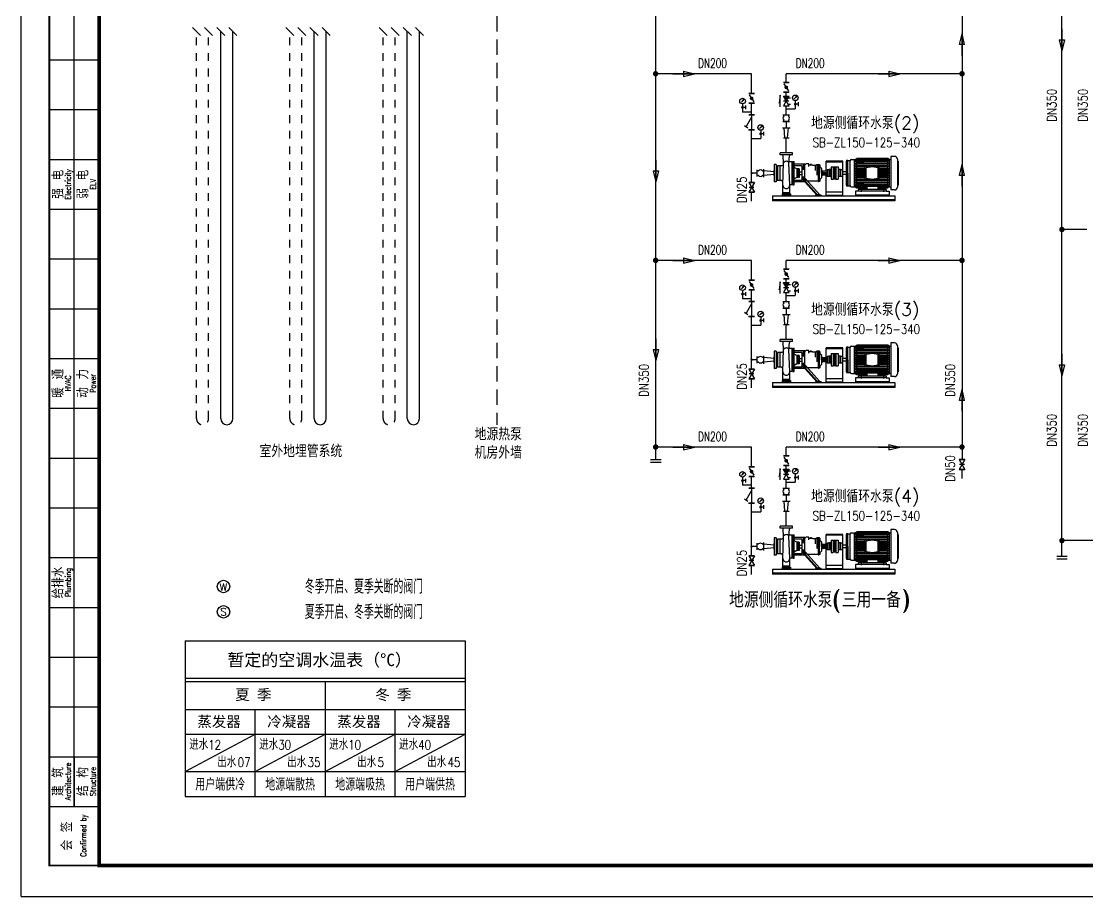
# Model space of a CAD drawing. Extents: x -345393 to -54719, y 203828 to 476815.
# Drawn here: x -345393 to -311102, y 269724 to 297863 of the extents above; entities that cross this region are included whole.
import ezdxf
from ezdxf.enums import TextEntityAlignment as Align

# ---------------------------------------------------------------- set-up
doc = ezdxf.new("R2010")
doc.units = 0
doc.header["$LTSCALE"] = 1000
doc.header["$MEASUREMENT"] = 0
for name, pattern in [('AUSGEZOGEN', [0]), ('CENTER', [2, 1.25, -0.25, 0.25, -0.25]), ('CONTINOUS', [0]), ('DASHED', [0.75, 0.5, -0.25]), ('STRICHLINIE4', [0.5, 0.25, -0.25])]:
    doc.linetypes.add(name, pattern=pattern)
doc.layers.get('0').update_dxf_attribs({"color": 252, "linetype": 'CONTINUOUS'})
doc.layers.get('Defpoints').update_dxf_attribs({"color": 252, "linetype": 'CONTINUOUS'})
for name, color, linetype in [('图框', 252, 'CONTINUOUS'), ('暖通-水-水阀', 3, 'CONTINUOUS'), ('暖通-水-管道-供水', 1, 'CONTINUOUS'), ('暖通-风-设备', 40, 'CONTINUOUS'), ('暖通-风-说明', 3, 'CONTINUOUS')]:
    doc.layers.add(name, color=color, linetype=linetype)
doc.styles.add('HZ', font='romans.shx', dxfattribs={"width": 0.7, "bigfont": 'tjhztxt.shx'})
doc.styles.add('HZ-ZG', font='romans.shx', dxfattribs={"width": 0.8, "bigfont": 'hzf.shx'})
doc.styles.add('HZHT', font='simhei.ttf')
doc.styles.add('ST', font='')
doc.styles.add('TKZ1', font='tjromant.shx', dxfattribs={"bigfont": 'tjhts.shx'})
doc.styles.add('TKZ2_tjkts.shx', font='tjromant.shx', dxfattribs={"bigfont": 'tjkts.shx'})
doc.styles.get('ST').set_extended_font_data('SimSun')

# ---------------------------------------------------------------- blocks, each defined once
blk = doc.blocks.new('箭头')
at = {"color": 3, "linetype": 'CONTINOUS'}
for p, q in [((-317, 0), (381, 0)), ((32, 84), (381, 0)), ((32, 84), (32, -84)), ((32, -84), (381, 0))]:
    blk.add_line(p, q, dxfattribs=at)
blk = doc.blocks.new('A$C3FDB32FF')
at = {"color": 3}
for p, q in [((638, 1543), (244, 1543)), ((244, 1475), (244, 1543)), ((638, 1475), (244, 1475)), ((353, 1226), (342, 1443)), ((524, 1226), (540, 1444)), ((573, 1475), (578, 1475)), ((638, 1475), (638, 1543)), ((3797, 1431), (3797, 351)), ((3923, 1431), (3797, 1431)), ((45, 1172), (45, 610)), ((112, 1172), (45, 1172)), ((112, 1172), (112, 610)), ((284, 1127), (157, 1127)), ((157, 1127), (157, 655)), ((245, 655), (245, 1127)), ((328, 505), (353, 1226)), ((554, 505), (524, 1226)), ((534, 1264), (627, 1264)), ((627, 518), (627, 1264)), ((627, 1264), (627, 518)), ((649, 518), (649, 1264)), ((649, 1264), (694, 1264)), ((694, 518), (694, 1264)), ((1037, 1175), (694, 1175)), ((925, 1130), (694, 1130)), ((784, 1026), (694, 1071)), ((947, 675), (947, 1108)), ((992, 994), (992, 1175)), ((1037, 607), (1037, 1175)), ((1037, 1175), (1070, 1175)), ((1155, 1193), (1070, 1193)), ((1070, 1175), (1070, 1193)), ((1161, 1106), (1161, 1187)), ((1287, 1142), (1167, 1142)), ((1203, 1164), (1203, 1142)), ((1245, 1166), (1209, 1166)), ((1215, 1164), (1215, 1142)), ((1239, 1164), (1239, 1142)), ((1251, 1164), (1251, 1142)), ((1368, 1133), (1298, 1133)), ((1414, 1160), (1368, 1133)), ((1368, 1133), (1368, 973)), ((1427, 1163), (1427, 823)), ((1462, 1163), (1427, 1163)), ((1467, 1162), (1467, 633)), ((1506, 1163), (1473, 1163)), ((1512, 1098), (1512, 1157)), ((1526, 1149), (1512, 1149)), ((1526, 1136), (1512, 1136)), ((1526, 1111), (1512, 1111)), ((1526, 1099), (1512, 1099)), ((1512, 1098), (1512, 891)), ((1580, 1031), (1512, 1098)), ((1529, 1106), (1529, 1142)), ((1878, 1089), (1878, 694)), ((1878, 1089), (1945, 1089)), ((1945, 1089), (1945, 694)), ((2036, 1080), (1945, 1080)), ((1991, 1080), (1991, 702)), ((2036, 1089), (2103, 1089)), ((2036, 1089), (2036, 694)), ((2103, 1089), (2103, 694)), ((2364, 1279), (2364, 503)), ((2364, 1279), (2381, 1279)), ((2381, 1305), (2381, 478)), ((2381, 1305), (2415, 1305)), ((2415, 891), (2415, 1305)), ((2415, 1296), (2492, 1296)), ((2491, 497), (2491, 1285)), ((2536, 1330), (2660, 1330)), ((2637, 452), (2637, 1330)), ((2660, 1330), (2710, 1364)), ((2660, 1318), (2710, 1345)), ((2660, 452), (2660, 1330)), ((2660, 1318), (2710, 1324)), ((2660, 1279), (2710, 1296)), ((2660, 1279), (2710, 1262)), ((3752, 1279), (2660, 1279)), ((2664, 1196), (2710, 1212)), ((3752, 1195), (2664, 1195)), ((2664, 1193), (2710, 1178)), ((2664, 1112), (2710, 1127)), ((3093, 1110), (2664, 1110)), ((2664, 1109), (2710, 1094)), ((2664, 1028), (2710, 1043)), ((2710, 1364), (2710, 1345)), ((3701, 1364), (2710, 1364)), ((2710, 1345), (2938, 1345)), ((2710, 1324), (2710, 1296)), ((3701, 1324), (2710, 1324)), ((3701, 1296), (2710, 1296)), ((2710, 1212), (2710, 1262)), ((2710, 1262), (2938, 1262)), ((3701, 1212), (2710, 1212)), ((2710, 1127), (2710, 1178)), ((3701, 1178), (2710, 1178)), ((3701, 1127), (2710, 1127)), ((2710, 1043), (2710, 1094)), ((2981, 1094), (2710, 1094)), ((2981, 1043), (2710, 1043)), ((3701, 1345), (2938, 1345)), ((3701, 1262), (2938, 1262)), ((3206, 1127), (2981, 1094)), ((2981, 689), (2981, 1094)), ((3211, 1094), (3014, 1065)), ((3014, 718), (3014, 1065)), ((3397, 1065), (3201, 1094)), ((3431, 1094), (3206, 1127)), ((3752, 1110), (3318, 1110)), ((3397, 718), (3397, 1065)), ((3431, 689), (3431, 1094)), ((3701, 1094), (3431, 1094)), ((3701, 1043), (3431, 1043)), ((3752, 1330), (3701, 1364)), ((3701, 1345), (3701, 1364)), ((3752, 1318), (3701, 1345)), ((3752, 1318), (3701, 1324)), ((3701, 1296), (3701, 1324)), ((3752, 1279), (3701, 1296)), ((3752, 1279), (3701, 1262)), ((3701, 1212), (3701, 1262)), ((3752, 1195), (3701, 1212)), ((3752, 1195), (3701, 1178)), ((3701, 1127), (3701, 1178)), ((3752, 1110), (3701, 1127)), ((3752, 1110), (3701, 1094)), ((3701, 1043), (3701, 1094)), ((3752, 1026), (3701, 1043)), ((3752, 1330), (3752, 452)), ((3752, 1330), (3797, 1330)), ((4013, 1341), (4013, 441)), ((4036, 1279), (4013, 1279)), ((4036, 1279), (4036, 503)), ((112, 1026), (157, 1026)), ((112, 914), (157, 914)), ((112, 869), (157, 869)), ((112, 756), (157, 756)), ((784, 756), (694, 711)), ((852, 1026), (784, 1026)), ((784, 1026), (784, 756)), ((852, 756), (784, 756)), ((807, 1026), (807, 756)), ((852, 1026), (852, 756)), ((852, 936), (947, 936)), ((852, 846), (947, 846)), ((992, 607), (992, 788)), ((1054, 708), (1054, 622)), ((1512, 681), (1512, 891)), ((1580, 752), (1514, 686)), ((1582, 891), (1582, 1026)), ((1582, 957), (1599, 957)), ((1582, 756), (1582, 891)), ((1582, 825), (1599, 825)), ((1599, 825), (1599, 957)), ((1599, 957), (1601, 955)), ((1599, 825), (1601, 828)), ((1601, 955), (1601, 828)), ((1752, 954), (1601, 954)), ((1752, 829), (1601, 829)), ((1620, 906), (1620, 877)), ((1752, 906), (1620, 906)), ((1620, 877), (1752, 877)), ((1803, 1000), (1752, 1000)), ((1752, 1000), (1752, 782)), ((1803, 782), (1752, 782)), ((1803, 1005), (1803, 778)), ((1852, 1005), (1803, 1005)), ((1852, 778), (1803, 778)), ((1852, 1005), (1852, 778)), ((1878, 1005), (1852, 1005)), ((1878, 778), (1852, 778)), ((1878, 694), (1945, 694)), ((2036, 702), (1945, 702)), ((2036, 694), (2103, 694)), ((2129, 1005), (2103, 1005)), ((2129, 778), (2103, 778)), ((2129, 1005), (2129, 778)), ((2178, 1005), (2129, 1005)), ((2178, 778), (2129, 778)), ((2178, 1005), (2178, 778)), ((2246, 1000), (2178, 1000)), ((2246, 782), (2178, 782)), ((2246, 1000), (2246, 782)), ((2364, 936), (2246, 936)), ((2364, 846), (2246, 846)), ((2415, 891), (2415, 478)), ((2660, 891), (2710, 908)), ((2660, 891), (2710, 874)), ((2660, 824), (2710, 840)), ((2660, 824), (2710, 807)), ((2981, 824), (2660, 824)), ((2660, 756), (2710, 773)), ((2660, 756), (2710, 739)), ((2981, 756), (2660, 756)), ((2660, 672), (2710, 689)), ((2981, 1026), (2664, 1026)), ((2664, 1025), (2710, 1009)), ((2664, 960), (2710, 975)), ((2981, 959), (2664, 959)), ((2664, 957), (2710, 942)), ((2710, 975), (2710, 1009)), ((2710, 975), (2710, 1009)), ((2981, 1009), (2710, 1009)), ((2981, 975), (2710, 975)), ((2710, 908), (2710, 942)), ((2981, 942), (2710, 942)), ((2710, 908), (2710, 908)), ((2981, 908), (2710, 908)), ((2710, 840), (2710, 874)), ((2981, 874), (2710, 874)), ((2981, 840), (2710, 840)), ((2710, 773), (2710, 807)), ((2981, 807), (2710, 807)), ((2710, 773), (2710, 773)), ((2981, 773), (2710, 773)), ((2710, 689), (2710, 739)), ((2981, 739), (2710, 739)), ((2981, 689), (2710, 689)), ((3206, 655), (2981, 689)), ((3211, 688), (3014, 718)), ((3397, 718), (3201, 688)), ((3431, 689), (3206, 655)), ((3752, 1026), (3431, 1026)), ((3701, 1009), (3431, 1009)), ((3701, 975), (3431, 975)), ((3752, 959), (3431, 959)), ((3701, 942), (3431, 942)), ((3701, 908), (3431, 908)), ((3701, 874), (3431, 874)), ((3701, 840), (3431, 840)), ((3752, 824), (3431, 824)), ((3701, 807), (3431, 807)), ((3701, 773), (3431, 773)), ((3752, 756), (3431, 756)), ((3701, 739), (3431, 739)), ((3701, 689), (3431, 689)), ((3752, 1026), (3701, 1009)), ((3701, 975), (3701, 1009)), ((3752, 959), (3701, 975)), ((3752, 959), (3701, 942)), ((3701, 908), (3701, 942)), ((3752, 891), (3701, 908)), ((3752, 891), (3701, 874)), ((3701, 840), (3701, 874)), ((3752, 824), (3701, 840)), ((3752, 824), (3701, 807)), ((3701, 773), (3701, 807)), ((3752, 756), (3701, 773)), ((3752, 756), (3701, 739)), ((3701, 689), (3701, 739)), ((3752, 672), (3701, 689)), ((112, 610), (45, 610)), ((263, 655), (157, 655)), ((328, 225), (328, 499)), ((627, 518), (554, 518)), ((554, 225), (554, 494)), ((649, 518), (694, 518)), ((925, 652), (694, 652)), ((1037, 607), (694, 607)), ((1462, 631), (1123, 631)), ((1467, 646), (1467, 625)), ((1506, 619), (1473, 619)), ((1526, 683), (1512, 683)), ((1512, 681), (1512, 625)), ((1526, 670), (1512, 670)), ((1526, 645), (1512, 645)), ((1526, 633), (1512, 633)), ((1529, 660), (1529, 676)), ((1529, 640), (1529, 656)), ((2364, 503), (2381, 503)), ((2381, 478), (2415, 478)), ((2415, 486), (2492, 486)), ((2536, 452), (2660, 452)), ((2637, 452), (2660, 452)), ((2660, 452), (2637, 452)), ((2660, 672), (2710, 655)), ((3093, 672), (2660, 672)), ((2660, 587), (2710, 604)), ((2660, 587), (2710, 570)), ((3752, 587), (2660, 587)), ((2660, 503), (2710, 520)), ((2660, 503), (2710, 486)), ((3752, 503), (2660, 503)), ((2660, 475), (2710, 459)), ((2660, 464), (2710, 459)), ((2660, 464), (2710, 437)), ((2660, 452), (2710, 419)), ((2710, 604), (2710, 655)), ((3701, 655), (2710, 655)), ((3701, 604), (2710, 604)), ((2710, 520), (2710, 570)), ((2710, 570), (2938, 570)), ((3701, 520), (2710, 520)), ((2710, 486), (2710, 459)), ((2710, 486), (3701, 486)), ((3701, 486), (2710, 486)), ((2710, 459), (3026, 459)), ((2710, 437), (2710, 419)), ((2710, 437), (3026, 437)), ((2710, 419), (3026, 419)), ((2756, 360), (2756, 315)), ((3656, 360), (2756, 360)), ((3026, 419), (2891, 360)), ((3701, 570), (2938, 570)), ((3026, 464), (3026, 395)), ((3386, 464), (3026, 464)), ((3752, 672), (3318, 672)), ((3386, 464), (3386, 395)), ((3386, 459), (3701, 459)), ((3701, 437), (3386, 437)), ((3521, 360), (3386, 419)), ((3386, 419), (3701, 419)), ((3656, 360), (3656, 315)), ((3752, 672), (3701, 655)), ((3701, 604), (3701, 655)), ((3752, 587), (3701, 604)), ((3752, 587), (3701, 570)), ((3701, 520), (3701, 570)), ((3752, 503), (3701, 520)), ((3752, 503), (3701, 486)), ((3701, 459), (3701, 486)), ((3701, 459), (3701, 486)), ((3752, 464), (3701, 437)), ((3752, 464), (3701, 459)), ((3752, 452), (3701, 419)), ((3701, 419), (3701, 437)), ((3752, 452), (3797, 452)), ((3923, 351), (3797, 351)), ((4013, 503), (4036, 503)), ((0, 157), (3926, 157)), ((306, 225), (306, 157)), ((306, 225), (576, 225)), ((306, 180), (441, 180)), ((328, 270), (554, 270)), ((576, 180), (441, 180)), ((576, 225), (576, 157)), ((1378, 180), (1378, 157)), ((1558, 180), (1378, 180)), ((1435, 199), (1512, 199)), ((1512, 199), (1512, 180)), ((1558, 180), (1558, 157)), ((1721, 293), (2261, 293)), ((1721, 180), (2261, 180)), ((3656, 315), (2756, 315))]:
    blk.add_line(p, q, dxfattribs=at)
at = {"color": 3, "linetype": 'Continuous'}
for p, q in [((1721, 954), (1721, 1271)), ((2261, 1271), (1721, 1271)), ((2261, 1248), (1721, 1248)), ((2261, 936), (2261, 1271)), ((1054, 708), (1037, 708)), ((1512, 199), (1054, 708)), ((1721, 157), (1721, 829)), ((2261, 157), (2261, 846)), ((1422, 180), (1037, 607)), ((1435, 199), (1054, 622)), ((0, 157), (0, 0)), ((3926, 34), (0, 34)), ((3926, 0), (0, 0)), ((2756, 315), (2666, 315)), ((2666, 315), (2666, 157)), ((3746, 180), (2666, 180)), ((3656, 315), (3746, 315)), ((3746, 315), (3746, 157)), ((3926, 157), (3926, 0))]:
    blk.add_line(p, q, dxfattribs=at)
at = {"color": 3, "linetype": 'CENTER'}
for p, q in [((2846, 383), (2846, 293)), ((3566, 383), (3566, 293))]:
    blk.add_line(p, q, dxfattribs=at)
at = {"color": 3}
for centre, radius, start, end in [((308, 1442), 33.8, 2.861, 90), ((573, 1442), 33.8, 90, 175.7275), ((3923, 1341), 90, 0, 90), ((438, 1168), 104, 34.4039, 145.5961), ((925, 1108), 22.5, 360, 90), ((1155, 1187), 6.07, 0, 90), ((1167, 1148), 6.07, 180, 270), ((1209, 1157), 8.88, 47.4909, 132.5091), ((1227, 1134), 32, 67.9484, 112.0516), ((1245, 1157), 8.91, 47.672, 132.328), ((1287, 1136), 6.07, 14.6649, 90), ((1298, 1139), 6.07, 194.6649, 270), ((1427, 1138), 25.7, 90, 120), ((1462, 1157), 6.07, 44.8577, 90), ((1473, 1157), 6.07, 90, 180), ((1506, 1157), 6.07, 0, 90), ((1520, 1142), 9.19, 317.252, 42.748), ((1496, 1124), 33.1, 337.833, 22.167), ((1520, 1105), 9.22, 317.4117, 42.5883), ((1576, 1026), 6.07, 0, 45), ((2536, 1285), 45, 90, 180), ((1576, 756), 6.07, 315, 0), ((1576, 756), 6.07, 315, 0), ((441, 506), 113, 180.3903, 217.3872), ((441, 506), 113, 217.3872, 322.6128), ((441, 506), 113, 322.6128, 359.6097), ((925, 675), 22.5, 270, 360), ((1462, 637), 6.07, 270, 315.1423), ((1473, 625), 6.07, 180, 270), ((1506, 625), 6.07, 270, 0), ((1518, 681), 6.07, 135, 180), ((1520, 677), 9.19, 317.252, 42.748), ((1496, 658), 33.1, 337.833, 22.167), ((1520, 639), 9.22, 317.4117, 42.5883), ((2536, 497), 45, 180, 270), ((3923, 441), 90, 270, 0)]:
    blk.add_arc(centre, radius, start, end, dxfattribs=at)
at = {"color": 3, "linetype": 'Continuous'}
for centre, start, end in [((284, 1195), 270, 358.0103), ((263, 587), 358.0103, 90)]:
    blk.add_arc(centre, 67.5, start, end, dxfattribs=at)
blk = doc.blocks.new('蝶阀150-2')
for p, q in [((-130, 75), (-130, -75)), ((94, 63), (-94, -63)), ((130, 75), (130, -75))]:
    blk.add_line(p, q)
at = {"const_width": 49.7}
blk.add_lwpolyline([(-25, -1, 1), (25, -1, 1)], format="xyb", close=True, dxfattribs=at)
blk = doc.blocks.new('橡胶软接头150')
for p, q in [((0, -90), (0, 90)), ((21, 60), (0, 60)), ((158, 60), (180, 60)), ((180, -90), (180, 90)), ((21, -60), (0, -60)), ((158, -60), (180, -60))]:
    blk.add_line(p, q)
for centre, radius, start, end in [((21, 83), 22.5, 270, 310.5421), ((90, 3), 82.9, 49.4579, 130.5421), ((158, 83), 22.5, 229.4579, 270), ((21, -83), 22.5, 49.4579, 90), ((90, -3), 82.9, 229.4579, 310.5421), ((158, -83), 22.5, 90, 130.5421)]:
    blk.add_arc(centre, radius, start, end)
blk = doc.blocks.new('变径管150')
for p, q in [((-106, 269), (106, 269)), ((-75, 0), (75, 0)), ((-36, 0), (-61, 269)), ((36, 0), (61, 269))]:
    blk.add_line(p, q)
blk = doc.blocks.new('压力表150')
for p, q in [((-32, 264), (-5, 291)), ((-5, 291), (37, 332)), ((37, 332), (2, 311, -2160)), ((37, 332), (16, 298, -2160)), ((86, 125), (-18, 125)), ((0, 219), (0, 117)), ((0, 112), (0, 0)), ((86, 75), (86, 175))]:
    blk.add_line(p, q)
at = {"const_width": 37.5}
blk.add_lwpolyline([(-19, 125, 1), (19, 125, 1)], format="xyb", close=True, dxfattribs=at)
blk.add_circle((0, 294), 75)
for start, end in [(90, 270), (270, 90)]:
    blk.add_arc((0, 125), 18.8, start, end)
blk = doc.blocks.new('调节止回阀150')
at = {"linetype": 'Continuous'}
h = blk.add_hatch(dxfattribs=at)
h.set_pattern_fill('ANSI37', color=256, scale=0.530035, style=0)
h.set_pattern_definition([(45, (-34164.920464, -47847.3479), (-0.04684894752, 0.04684894752), []), (135, (-34164.920464, -47847.3479), (-0.04684894752, -0.04684894752), [])])
h.paths.add_polyline_path([(0, 0), (0, -1), (129, -75), (129, 75)])
for p, q in [((129, -75), (-131, 75)), ((129, 75), (-131, -75)), ((-131, 75), (-131, -75)), ((0, 75), (0, -75)), ((129, 75), (129, -75)), ((-86, -50), (-86, -117)), ((84, -50), (84, -117))]:
    blk.add_line(p, q)
blk.add_lwpolyline([(-157, 164), (152, 164), (-66, 186), (-2, 164)])
blk = doc.blocks.new('闸阀150')
for p, q in [((130, 75), (-130, -75)), ((130, -75), (-130, 75)), ((-130, 75), (-130, -75)), ((0, -63), (0, 63)), ((130, 75), (130, -75))]:
    blk.add_line(p, q)
blk = doc.blocks.new('TJAD_TK_A1')
for p, q in [((517.38, 385.45), (517.38, 641.45)), ((509.38, 625.45), (525.38, 625.45)), ((509.38, 609.45), (525.38, 609.45)), ((509.38, 593.45), (525.38, 593.45)), ((509.38, 577.45), (525.38, 577.45)), ((509.38, 561.45), (525.38, 561.45)), ((509.38, 545.45), (525.38, 545.45)), ((509.38, 529.45), (525.38, 529.45)), ((509.38, 513.45), (525.38, 513.45)), ((509.38, 497.45), (525.38, 497.45)), ((509.38, 481.45), (525.38, 481.45)), ((509.38, 465.45), (525.38, 465.45)), ((509.38, 449.45), (525.38, 449.45)), ((509.38, 433.45), (525.38, 433.45)), ((509.38, 417.45), (525.38, 417.45)), ((509.38, 401.45), (525.38, 401.45)), ((517.38, 401.45), (517.38, 385.45)), ((509.38, 385.45), (525.38, 385.45))]:
    blk.add_line(p, q)
at = {"layer": '图框'}
for q in [(500.38, 950.45), (1341.38, 356.45)]:
    blk.add_line((500.38, 356.45), q, dxfattribs=at)
at = {"layer": '图框', "const_width": 1.2}
blk.add_lwpolyline([(1331.38, 940.45), (525.38, 940.45), (525.38, 366.45), (1331.38, 366.45)], close=True, dxfattribs=at)
at = {"layer": '图框', "const_width": 0.6}
blk.add_lwpolyline([(525.38, 366.45), (509.38, 366.45), (509.38, 641.45), (525.38, 641.45)], dxfattribs=at)
at = {"style": 'TKZ2_tjkts.shx'}
for s, p in [('强 电', (512.17, 585.45)), ('弱 电', (520.17, 585.45)), ('暖 通', (512.17, 521.45)), ('动 力', (520.17, 521.45)), ('给排水', (512.17, 457.45)), ('建 筑', (512.17, 393.45)), ('结 构', (520.17, 393.45)), ('会 签', (515, 375.95))]:
    blk.add_text(s, height=3.6, rotation=90, dxfattribs=at).set_placement(p, align=Align.MIDDLE_CENTER)
at = {"style": 'TKZ2_tjkts.shx', "width": 0.8}
for s, p in [('Electricity', (515.4, 585.45)), ('ELV', (523.4, 585.45)), ('HVAC', (515.4, 521.45)), ('Power', (523.4, 521.45)), ('Plumbing', (515.4, 457.45)), ('Architecture', (515.4, 393.45)), ('Structure', (523.4, 393.45)), ('Confirmed by', (520.33, 376.06))]:
    blk.add_text(s, height=1.8, rotation=90, dxfattribs=at).set_placement(p, align=Align.MIDDLE_CENTER)
blk = doc.blocks.new('Y型除污器150')
for p, q in [((0, -75), (0, 75)), ((0, 0), (400, 0)), ((62, 0), (315, -146)), ((400, -79), (400, 77)), ((285, -193), (344, -100))]:
    blk.add_line(p, q)

msp = doc.modelspace()

# ---------------------------------------------------------------- linework, layer by layer
at = {"layer": 'Defpoints'}
for points in [[(-270292.68322, 328124.43019), (-342892.68322, 328124.43019), (-342892.68322, 270724.43019), (-270292.68322, 270724.43019)], [(-342892.68322, 328124.43019), (-270292.68322, 328124.43019), (-270292.68322, 270724.43019), (-342892.68322, 270724.43019)]]:
    msp.add_lwpolyline(points, close=True, dxfattribs=at)
at = {"layer": '暖通-水-水阀'}
for p, q in [((-320706.28763, 295893.43617), (-320886.22506, 295893.43617)), ((-321818.63107, 295542.16543), (-321998.5685, 295542.16543)), ((-320706.28763, 295581.7754), (-320886.22506, 295581.7754)), ((-320886.22506, 295462.22004), (-320706.28763, 295462.22004)), ((-321908.59978, 294947.49523), (-322200.24159, 294947.49523)), ((-321818.63107, 295230.50466), (-321998.5685, 295230.50466)), ((-320886.22506, 295150.55926), (-320706.28763, 295150.55926)), ((-320796.25635, 295049.8182), (-320504.61454, 295049.8182)), ((-321818.57469, 294855.82857), (-321998.62488, 294855.82857)), ((-320904.10388, 294857.65576), (-320688.40881, 294857.65576)), ((-320688.40881, 294641.51775), (-320904.10388, 294641.51775)), ((-321815.69629, 294376.07837), (-322002.94244, 294376.07837)), ((-320919.38712, 294440.77668), (-320665.98274, 294440.77668)), ((-321908.59978, 294097.7381), (-321616.95798, 294097.7381)), ((-320882.88432, 294118.14341), (-320702.52267, 294118.14341)), ((-321818.63107, 292682.22616), (-321998.5685, 292682.22616)), ((-321818.63107, 292370.56539), (-321998.5685, 292370.56539)), ((-320706.28763, 289893.43617), (-320886.22506, 289893.43617)), ((-321818.63107, 289542.16543), (-321998.5685, 289542.16543)), ((-320706.28763, 289581.7754), (-320886.22506, 289581.7754)), ((-320886.22506, 289462.22004), (-320706.28763, 289462.22004)), ((-321818.63107, 289230.50466), (-321998.5685, 289230.50466)), ((-320886.22506, 289150.55926), (-320706.28763, 289150.55926)), ((-321908.59978, 288947.49523), (-322200.24159, 288947.49523)), ((-321818.57469, 288855.82857), (-321998.62488, 288855.82857)), ((-320904.10388, 288857.65576), (-320688.40881, 288857.65576)), ((-320796.25635, 289049.8182), (-320504.61454, 289049.8182)), ((-320919.38712, 288440.77668), (-320665.98274, 288440.77668)), ((-320688.40881, 288641.51775), (-320904.10388, 288641.51775)), ((-321815.69629, 288376.07837), (-322002.94244, 288376.07837)), ((-321908.59978, 288097.7381), (-321616.95798, 288097.7381)), ((-320882.88432, 288118.14341), (-320702.52267, 288118.14341)), ((-321818.63107, 286682.22616), (-321998.5685, 286682.22616)), ((-321818.63107, 286370.56539), (-321998.5685, 286370.56539)), ((-325161.57327, 283772.94705), (-324822.29296, 283772.94705)), ((-325161.57327, 283689.61371), (-324822.29296, 283689.61371)), ((-320706.28763, 283893.43617), (-320886.22506, 283893.43617)), ((-315052.63879, 283772.94705), (-315232.57623, 283772.94705)), ((-321818.63107, 283542.16543), (-321998.5685, 283542.16543)), ((-320706.28763, 283581.7754), (-320886.22506, 283581.7754)), ((-320886.22506, 283462.22004), (-320706.28763, 283462.22004)), ((-315052.63879, 283461.28627), (-315232.57623, 283461.28627)), ((-321908.59978, 282947.49523), (-322200.24159, 282947.49523)), ((-321818.63107, 283230.50466), (-321998.5685, 283230.50466)), ((-320886.22506, 283150.55926), (-320706.28763, 283150.55926)), ((-320796.25635, 283049.8182), (-320504.61454, 283049.8182)), ((-321818.57469, 282855.82857), (-321998.62488, 282855.82857)), ((-320904.10388, 282857.65576), (-320688.40881, 282857.65576)), ((-320688.40881, 282641.51775), (-320904.10388, 282641.51775)), ((-321815.69629, 282376.07837), (-322002.94244, 282376.07837)), ((-320919.38712, 282440.77668), (-320665.98274, 282440.77668)), ((-321908.59978, 282097.7381), (-321616.95798, 282097.7381)), ((-320882.88432, 282118.14341), (-320702.52267, 282118.14341)), ((-321818.63107, 280682.22616), (-321998.5685, 280682.22616)), ((-312095.40833, 280671.61415), (-311756.12801, 280671.61415)), ((-312095.40833, 280588.28082), (-311756.12801, 280588.28082)), ((-321818.63107, 280370.56539), (-321998.5685, 280370.56539))]:
    msp.add_line(p, q, dxfattribs=at)
at = {"layer": '暖通-水-管道-供水', "color": 3, "linetype": 'DASHED'}
msp.add_line((-330106.55521, 318282.00061), (-330106.55521, 284893.02776), dxfattribs=at)
at = {"layer": '暖通-水-管道-供水'}
for p, q in [((-324991.93312, 283772.94705), (-324991.93312, 313177.57887)), ((-315142.60751, 309891.85105), (-315142.60751, 283772.94705)), ((-311929.32102, 280671.61415), (-311929.32102, 307991.85105)), ((-321912.15263, 296177.57887), (-324995.48596, 296177.57887)), ((-321912.15263, 295542.16543), (-321912.15263, 296177.57887)), ((-320792.7035, 295893.43617), (-320792.7035, 296177.57887)), ((-315142.60751, 296177.57887), (-320792.7035, 296177.57887)), ((-320796.25635, 295453.5628), (-320796.25635, 295581.7754)), ((-321908.59978, 294855.82857), (-321908.59978, 295230.50466)), ((-320796.25635, 294857.65576), (-320796.25635, 295150.55926)), ((-320796.25635, 294641.51775), (-320796.25635, 294440.77668)), ((-321908.59978, 292982.9644), (-321908.59978, 294376.07837)), ((-320792.7035, 293634.81007), (-320792.7035, 294118.14341)), ((-321727.37107, 292982.9644), (-321908.59978, 292982.9644)), ((-321912.15263, 290177.57887), (-324995.48596, 290177.57887)), ((-321912.15263, 289542.16543), (-321912.15263, 290177.57887)), ((-320792.7035, 289893.43617), (-320792.7035, 290177.57887)), ((-315142.60751, 290177.57887), (-320792.7035, 290177.57887)), ((-320796.25635, 289453.5628), (-320796.25635, 289581.7754)), ((-321908.59978, 288855.82857), (-321908.59978, 289230.50466)), ((-320796.25635, 288857.65576), (-320796.25635, 289150.55926)), ((-320796.25635, 288641.51775), (-320796.25635, 288440.77668)), ((-321908.59978, 286982.9644), (-321908.59978, 288376.07837)), ((-320792.7035, 287634.81007), (-320792.7035, 288118.14341)), ((-321727.37107, 286982.9644), (-321908.59978, 286982.9644)), ((-321912.15263, 284177.57887), (-324995.48596, 284177.57887)), ((-321912.15263, 283542.16543), (-321912.15263, 284177.57887)), ((-320792.7035, 283893.43617), (-320792.7035, 284177.57887)), ((-315142.60751, 284177.57887), (-320792.7035, 284177.57887)), ((-320796.25635, 283453.5628), (-320796.25635, 283581.7754)), ((-321908.59978, 282855.82857), (-321908.59978, 283230.50466)), ((-320796.25635, 282857.65576), (-320796.25635, 283150.55926)), ((-320796.25635, 282641.51775), (-320796.25635, 282440.77668)), ((-321908.59978, 280982.9644), (-321908.59978, 282376.07837)), ((-320792.7035, 281634.81007), (-320792.7035, 282118.14341)), ((-321727.37107, 280982.9644), (-321908.59978, 280982.9644))]:
    msp.add_line(p, q, dxfattribs=at)
at = {"layer": '暖通-水-管道-供水', "color": 3, "linetype": 'AUSGEZOGEN'}
for p, q in [((-339890.14913, 297664.47591), (-339630.46852, 297404.79531)), ((-339500.14913, 297664.47591), (-339240.46852, 297404.79531)), ((-339110.14913, 297664.47591), (-338850.46852, 297404.79531)), ((-338720.14913, 297664.47591), (-338460.46852, 297404.79531)), ((-336890.14913, 297664.47591), (-336630.46852, 297404.79531)), ((-336500.14913, 297664.47591), (-336240.46852, 297404.79531)), ((-336110.14913, 297664.47591), (-335850.46852, 297404.79531)), ((-335720.14913, 297664.47591), (-335460.46852, 297404.79531)), ((-333890.14913, 297664.47591), (-333630.46852, 297404.79531)), ((-333500.14913, 297664.47591), (-333240.46852, 297404.79531)), ((-333110.14913, 297664.47591), (-332850.46852, 297404.79531)), ((-332720.14913, 297664.47591), (-332460.46852, 297404.79531))]:
    msp.add_line(p, q, dxfattribs=at)
at = {"layer": '暖通-水-管道-供水', "color": 6, "linetype": 'STRICHLINIE4'}
for p, q in [((-339760.30883, 285092.05722), (-339760.30883, 297534.63561)), ((-339370.30883, 285092.05722), (-339370.30883, 297534.63561)), ((-336760.30883, 285092.05722), (-336760.30883, 297534.63561)), ((-336370.30883, 285092.05722), (-336370.30883, 297534.63561)), ((-333760.30883, 285092.05722), (-333760.30883, 297534.63561)), ((-333370.30883, 285092.05722), (-333370.30883, 297534.63561))]:
    msp.add_line(p, q, dxfattribs=at)
at = {"layer": '暖通-水-管道-供水', "color": 6, "linetype": 'AUSGEZOGEN'}
for p, q in [((-338980.30883, 285092.05722), (-338980.30883, 297534.63561)), ((-338590.30883, 285092.05722), (-338590.30883, 297534.63561)), ((-335980.30883, 285092.05722), (-335980.30883, 297534.63561)), ((-335590.30883, 285092.05722), (-335590.30883, 297534.63561)), ((-332980.30883, 285092.05722), (-332980.30883, 297534.63561)), ((-332590.30883, 285092.05722), (-332590.30883, 297534.63561))]:
    msp.add_line(p, q, dxfattribs=at)
at = {"layer": '暖通-水-管道-供水', "linetype": 'Continuous'}
for p, q in [((-321908.59978, 292682.22616), (-321908.59978, 292982.9644)), ((-321908.59978, 292080.74968), (-321908.59978, 292370.56539)), ((-311129.65435, 291171.61415), (-311929.32102, 291171.61415)), ((-321908.59978, 286682.22616), (-321908.59978, 286982.9644)), ((-321908.59978, 286080.74968), (-321908.59978, 286370.56539)), ((-315142.60751, 283171.47057), (-315142.60751, 283461.28627)), ((-321908.59978, 280682.22616), (-321908.59978, 280982.9644)), ((-308027.53173, 281171.61415), (-311929.32102, 281171.61415)), ((-321908.59978, 280080.74968), (-321908.59978, 280370.56539))]:
    msp.add_line(p, q, dxfattribs=at)
at = {"layer": '暖通-水-管道-供水', "const_width": 87.5}
for points in [[(-324951.73596, 296177.57887, -1), (-325039.23596, 296177.57887, -1)], [(-315098.85751, 296177.57887, -1), (-315186.35751, 296177.57887, -1)], [(-311972.69759, 291171.61415, 1), (-311885.19759, 291171.61415, 1)], [(-324951.73596, 290177.57887, -1), (-325039.23596, 290177.57887, -1)], [(-315098.85751, 290177.57887, -1), (-315186.35751, 290177.57887, -1)], [(-324951.73596, 284177.57887, -1), (-325039.23596, 284177.57887, -1)], [(-315098.85751, 284177.57887, -1), (-315186.35751, 284177.57887, -1)], [(-311973.07102, 281171.61415, 1), (-311885.57102, 281171.61415, 1)]]:
    msp.add_lwpolyline(points, format="xyb", close=True, dxfattribs=at)
at = {"layer": '暖通-水-管道-供水', "linetype": 'Continuous', "const_width": 37.5, "flags": 128}
for points in [[(-321927.34978, 292982.9644, 1), (-321889.84978, 292982.9644, 1)], [(-321927.34978, 286982.9644, 1), (-321889.84978, 286982.9644, 1)], [(-321927.34978, 280982.9644, 1), (-321889.84978, 280982.9644, 1)]]:
    msp.add_lwpolyline(points, format="xyb", close=True, dxfattribs=at)
at = {"layer": '暖通-水-管道-供水', "color": 6, "linetype": 'STRICHLINIE4'}
for centre in [(-339565.30883, 285092.05722), (-336565.30883, 285092.05722), (-333565.30883, 285092.05722)]:
    msp.add_arc(centre, 195, 180, 0, dxfattribs=at)
at = {"layer": '暖通-水-管道-供水', "color": 6, "linetype": 'AUSGEZOGEN'}
for centre in [(-338785.30883, 285092.05722), (-335785.30883, 285092.05722), (-332785.30883, 285092.05722)]:
    msp.add_arc(centre, 195, 180, 0, dxfattribs=at)
at = {"layer": '暖通-风-说明', "color": 4}
for p, q in [((-340122.34957, 277944.86021), (-331122.34957, 277944.86021)), ((-340122.34957, 277944.86021), (-340122.34957, 272944.86021)), ((-331122.34957, 277944.86021), (-331122.34957, 272944.86021)), ((-340122.34957, 272944.86021), (-331122.34957, 272944.86021))]:
    msp.add_line(p, q, dxfattribs=at)
at = {"layer": '暖通-风-说明'}
for p, q in [((-340122.34957, 276744.86021), (-331122.34957, 276744.86021)), ((-340122.34957, 275744.86021), (-331122.34957, 275744.86021)), ((-337872.34957, 272944.86021), (-337872.34957, 275744.86021)), ((-333372.34957, 272944.86021), (-333372.34957, 275744.86021)), ((-340122.34957, 274944.86021), (-331122.34957, 274944.86021)), ((-340122.34957, 273744.86021), (-337872.34957, 274944.86021)), ((-337872.34957, 273744.86021), (-335622.34957, 274944.86021)), ((-335622.34957, 273744.86021), (-333372.34957, 274944.86021)), ((-333372.34957, 273744.86021), (-331122.34957, 274944.86021)), ((-340122.34957, 273744.86021), (-331122.34957, 273744.86021))]:
    msp.add_line(p, q, dxfattribs=at)
at = {"layer": '暖通-风-说明', "color": 2}
for p, q in [((-340122.34957, 276644.86021), (-331122.34957, 276644.86021)), ((-335622.34957, 276644.86021), (-335622.34957, 272944.86021))]:
    msp.add_line(p, q, dxfattribs=at)
for centre in [(-338892.87811, 279693.27712), (-338892.87811, 278878.95712)]:
    msp.add_circle(centre, 200, dxfattribs=at)

# ---------------------------------------------------------------- block references
at = {"layer": '图框', "xscale": 100, "yscale": 100, "zscale": 100}
msp.add_blockref('TJAD_TK_A1', (-395430.59915, 234079.50949), dxfattribs=at)
at = {"layer": '暖通-水-水阀', "xscale": -1}
for p, rotation in [((-315142.60751, 297081.87218), 270), ((-311929.32102, 297300.21722), 90), ((-324991.93312, 293085.62263), 90), ((-315142.60751, 292878.38945), 270), ((-324991.93312, 287341.48477), 90), ((-311929.32102, 286853.3436), 90), ((-315142.60751, 285643.30403), 270)]:
    msp.add_blockref('箭头', p, dxfattribs=dict(at, rotation=rotation))
at = {"layer": '暖通-水-水阀'}
for p in [(-324126.7836, 296177.57887), (-317522.8029, 296177.57887), (-324126.7836, 290177.57887), (-317522.8029, 290177.57887), (-324126.7836, 284177.57887), (-317522.8029, 284177.57887)]:
    msp.add_blockref('箭头', p, dxfattribs=at)
at = {"layer": '暖通-水-水阀', "xscale": 1.199999999953434, "yscale": 1.199999999953434, "zscale": 1.2}
for name, p, rotation in [('蝶阀150-2', (-320796.38602, 295737.69301), 90), ('蝶阀150-2', (-321908.72946, 295386.42227), 90), ('调节止回阀150', (-320796.80996, 295307.34854), 90), ('Y型除污器150', (-321908.59978, 294855.82857), 270), ('橡胶软接头150', (-320796.25635, 294857.65576), 270), ('变径管150', (-321188.59978, 292982.9644), 90), ('闸阀150', (-321908.59978, 292526.39577), 90), ('蝶阀150-2', (-320796.38602, 289737.69301), 90), ('蝶阀150-2', (-321908.72946, 289386.42227), 90), ('调节止回阀150', (-320796.80996, 289307.34854), 90), ('Y型除污器150', (-321908.59978, 288855.82857), 270), ('橡胶软接头150', (-320796.25635, 288857.65576), 270), ('变径管150', (-321188.59978, 286982.9644), 90), ('闸阀150', (-321908.59978, 286526.39577), 90), ('蝶阀150-2', (-320796.38602, 283737.69301), 90), ('闸阀150', (-315142.60751, 283617.11666), 90), ('蝶阀150-2', (-321908.72946, 283386.42227), 90), ('调节止回阀150', (-320796.80996, 283307.34854), 90), ('Y型除污器150', (-321908.59978, 282855.82857), 270), ('橡胶软接头150', (-320796.25635, 282857.65576), 270), ('变径管150', (-321188.59978, 280982.9644), 90), ('闸阀150', (-321908.59978, 280526.39577), 90)]:
    msp.add_blockref(name, p, dxfattribs=dict(at, rotation=rotation))
for name, p in [('压力表150', (-322200.24159, 294947.49523)), ('压力表150', (-320504.61454, 295049.8182)), ('压力表150', (-321616.95798, 294097.7381)), ('变径管150', (-320792.7035, 294118.14341)), ('橡胶软接头150', (-321727.37107, 292982.98297)), ('压力表150', (-320504.61454, 289049.8182)), ('压力表150', (-322200.24159, 288947.49523)), ('压力表150', (-321616.95798, 288097.7381)), ('变径管150', (-320792.7035, 288118.14341)), ('橡胶软接头150', (-321727.37107, 286982.98297)), ('压力表150', (-322200.24159, 282947.49523)), ('压力表150', (-320504.61454, 283049.8182)), ('压力表150', (-321616.95798, 282097.7381)), ('变径管150', (-320792.7035, 282118.14341)), ('橡胶软接头150', (-321727.37107, 280982.98297))]:
    msp.add_blockref(name, p, dxfattribs=at)
at = {"layer": '暖通-风-设备'}
for p in [(-321233.59962, 292091.84299), (-321233.59962, 286091.84299), (-321233.59962, 280091.84299)]:
    msp.add_blockref('A$C3FDB32FF', p, dxfattribs=at)

# ---------------------------------------------------------------- texts
at = {"layer": '暖通-风-说明', "color": 3, "style": 'HZ-ZG', "width": 0.7}
for p in [(-323630.93185, 296368.27351), (-320489.69688, 296368.27351), (-323630.93185, 290368.27351), (-320489.69688, 290368.27351), (-323630.93185, 284368.27351), (-320489.69688, 284368.27351)]:
    msp.add_text('DN200', height=300, dxfattribs=at).set_placement(p)
at = {"layer": '暖通-风-说明', "color": 3, "style": 'HZ-ZG', "width": 0.8}
for s, p in [('DN350', (-312107.54206, 294635.05189)), ('DN350', (-311107.87539, 294635.05189)), ('DN25', (-322071.48749, 292019.85729)), ('DN350', (-325220.15415, 285791.72694)), ('DN25', (-322071.48749, 286019.85729)), ('DN350', (-315370.82855, 285791.72694)), ('DN350', (-312107.54206, 284188.17828)), ('DN350', (-311107.87539, 284188.17828)), ('DN50', (-315370.82855, 283064.43781)), ('DN25', (-322071.48749, 280019.85729))]:
    msp.add_text(s, height=300, rotation=90, dxfattribs=at).set_placement(p)
at = {"layer": '暖通-风-说明'}
for s, height, style, p in [('地源侧循环水泵(2)', 400, 'TKZ1', (-319998.76248, 294398.31333)), ('地源侧循环水泵(3)', 400, 'TKZ1', (-319998.76248, 288398.31333)), ('地源热泵', 400, 'TKZ1', (-330815.39399, 284391.21442)), ('室外地埋管系统', 400, 'TKZ1', (-337733.17576, 283848.66139)), ('机房外墙', 400, 'TKZ1', (-330815.39399, 283801.45949)), ('地源侧循环水泵(4)', 400, 'TKZ1', (-319998.76248, 282398.31333)), ('地源侧循环水泵(三用一备)', 500, 'TKZ1', (-322634.86899, 279015.6519)), ('暂定的空调水温表（%%dC）', 400, 'HZHT', (-338765.65011, 277135.04127)), ('夏 季', 341.25, 'ST', (-338513.46536, 276047.38304)), ('冬 季', 341.25, 'ST', (-334013.46536, 276047.38304)), ('蒸发器', 341.25, 'ST', (-339733.55795, 275180.87682)), ('冷凝器', 341.25, 'ST', (-337483.55795, 275180.87682)), ('蒸发器', 341.25, 'ST', (-335233.55795, 275180.87682)), ('冷凝器', 341.25, 'ST', (-332983.55795, 275180.87682))]:
    msp.add_text(s, height=height, dxfattribs=dict(at, style=style)).set_placement(p)
at = {"layer": '暖通-风-说明', "width": 0.8}
for s, height, style, p in [('SB-ZL150-125-340', 300, 'TKZ1', (-319948.14359, 293817.79914)), ('SB-ZL150-125-340', 300, 'TKZ1', (-319948.14359, 287817.79914)), ('SB-ZL150-125-340', 300, 'TKZ1', (-319948.14359, 281817.79914)), ('进水', 350, 'HZ', (-339997.16099, 274444.71347)), ('12', 300, 'HZ', (-339380.74755, 274455.71048)), ('进水', 350, 'HZ', (-337747.16099, 274444.71347)), ('30', 300, 'HZ', (-337130.74755, 274455.71048)), ('进水', 350, 'HZ', (-335497.16099, 274444.71347)), ('10', 300, 'HZ', (-334880.74755, 274455.71048)), ('进水', 350, 'HZ', (-333247.16099, 274444.71347)), ('40', 300, 'HZ', (-332630.74755, 274455.71048)), ('出水', 350, 'HZ', (-339094.54892, 273883.81276)), ('07', 300, 'HZ', (-338434.1051, 273894.80977)), ('出水', 350, 'HZ', (-336844.54892, 273883.81276)), ('35', 300, 'HZ', (-336184.1051, 273894.80977)), ('出水', 350, 'HZ', (-334594.54892, 273883.81276)), ('5', 300, 'HZ', (-333934.1051, 273894.80977)), ('出水', 350, 'HZ', (-332344.54892, 273883.81276)), ('45', 300, 'HZ', (-331684.1051, 273894.80977)), ('用户端供冷', 400, 'HZ', (-339797.72399, 273134.20875)), ('地源端散热', 400, 'HZ', (-337547.72399, 273134.20875)), ('地源端吸热', 400, 'HZ', (-335297.72399, 273134.20875)), ('用户端供热', 400, 'HZ', (-333047.72399, 273134.20875))]:
    msp.add_text(s, height=height, dxfattribs=dict(at, style=style)).set_placement(p)
at = {"layer": '暖通-风-说明', "style": 'HZ', "width": 0.7}
for s, p in [('冬季开启、夏季关断的阀门', (-336275.519, 279693.27712)), ('夏季开启、冬季关断的阀门', (-336275.519, 278878.95712))]:
    msp.add_text(s, height=452.4, dxfattribs=at).set_placement(p, align=Align.MIDDLE_LEFT)
at = {"layer": '暖通-风-说明', "color": 3, "style": 'TKZ1'}
for s, p in [('W', (-338893.13471, 279675.27143)), ('S', (-338893.13471, 278879.8544))]:
    msp.add_text(s, height=240, dxfattribs=at).set_placement(p, align=Align.MIDDLE)

doc.saveas('drawing.dxf')
